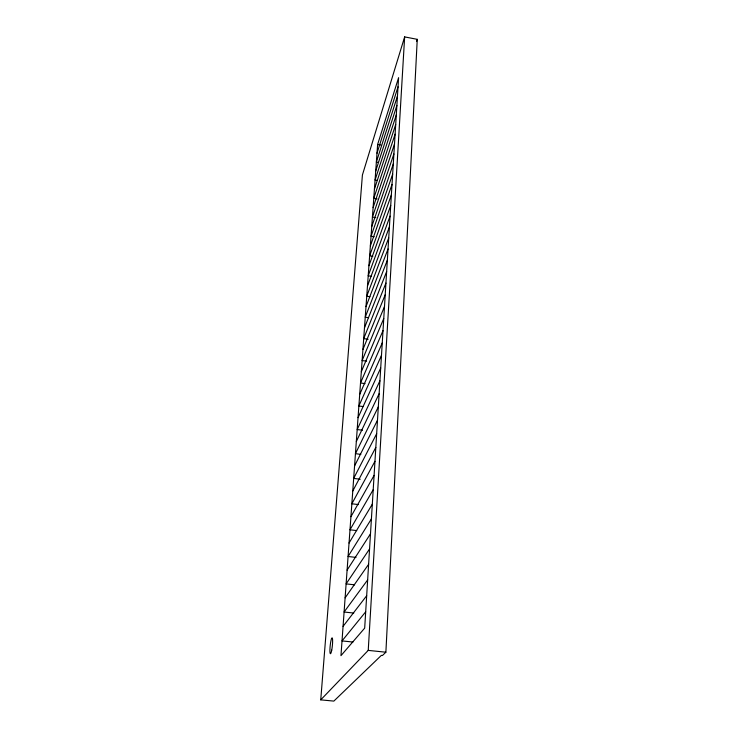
<?xml version="1.0" encoding="UTF-8"?>
<svg xmlns="http://www.w3.org/2000/svg" width="738" height="738" viewBox="0 0 738 738"><rect width="100%" height="100%" fill="white"/><g stroke="black" fill="none" stroke-linecap="round" stroke-linejoin="round"><path stroke-width="1.11" d="M385.882 652.207L417.256 39.335L404.645 36.9L362.413 174.989L320.744 699.855L333.844 701.1L381.361 655.381L382.45 655.492L385.882 652.207L368.234 650.39L320.744 699.855M368.234 650.39L404.645 36.9M377.625 144.491L340.965 655.648L364.683 628.121L398.594 77.665L377.625 144.491L380.891 145.072M376.998 153.236L398.031 86.816M397.459 96.078L376.362 162.065L378.566 162.443M416.555 41.513L417.256 39.335M375.725 170.985L396.887 105.442M396.297 114.925L375.079 180.007L377.303 180.395M374.424 189.131L395.706 124.51M395.116 134.205L373.76 198.338L377.136 198.909M373.096 207.655L394.507 144.021M393.898 153.956L372.422 217.073L375.826 217.636M371.74 226.594L393.28 164.002M392.653 174.177L371.048 236.215L374.175 236.723M370.347 245.948L392.016 184.472M391.371 194.887L369.646 255.782L372.81 256.289M368.926 265.726L390.725 205.441M390.061 216.114L368.207 275.791L371.408 276.298M367.478 285.966L389.396 226.926M388.723 237.876L366.74 296.252L369.978 296.75M365.993 306.657L388.04 248.955M387.349 260.182L365.236 317.192L368.52 317.681M364.48 327.838L386.647 271.556M385.937 283.069L363.705 338.613L368.124 339.268M362.921 349.508L385.218 294.73M384.498 306.547L362.127 360.541L366.601 361.186M361.334 371.694L383.76 318.512M383.013 330.642L360.522 382.985L365.052 383.631M359.701 394.415L382.256 342.93M381.481 355.375L358.871 405.983L363.078 406.564M358.031 417.68L380.707 367.994M379.922 380.79L357.183 429.534L362.506 430.245M356.325 441.527L379.12 393.751M378.308 406.896L355.448 453.667L360.836 454.377M354.572 465.964L377.487 420.217M376.657 433.723L353.677 478.409L360.227 479.239M352.773 491.01L375.817 447.422M374.959 461.315L351.86 503.777L358.493 504.598M350.928 516.701L374.092 475.401M373.207 489.691L349.987 529.792L356.712 530.594M349.037 543.048L372.312 504.183M371.408 518.888L348.078 556.489L356.02 557.411M347.1 570.096L370.494 533.814M369.554 548.952L346.113 583.887L354.6 584.837M345.107 597.854L368.613 564.312M367.653 579.911L344.092 612.014L353.779 613.057M343.069 626.359L366.675 595.741M365.688 611.811L342.026 640.907L352.93 642.042M331.722 650.169A7.989 1.079 -84 0 0 332.155 637.872A7.989 1.079 -84 0 0 329.932 649.385A7.989 1.079 -84 0 0 331.722 650.169"/></g></svg>
